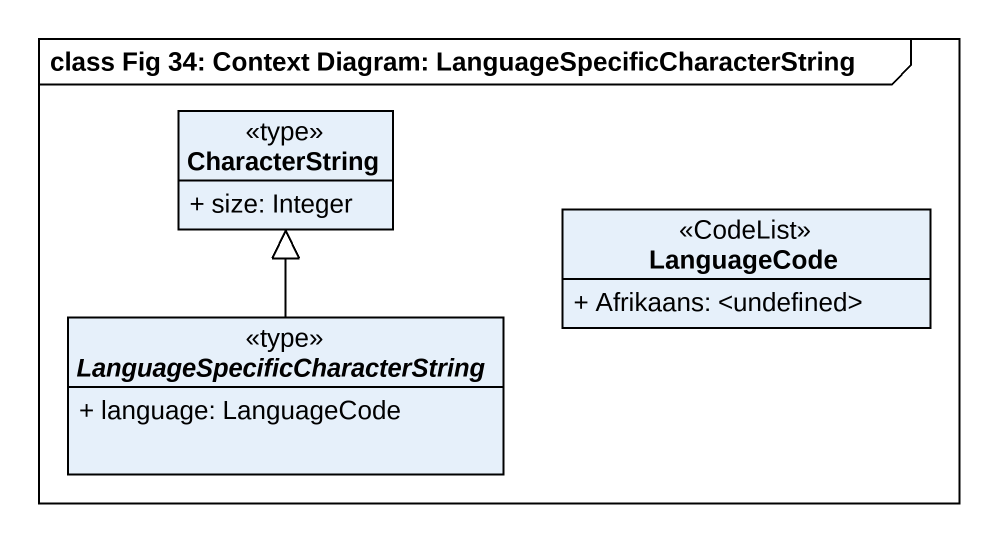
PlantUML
@startuml
mainframe class Fig 34: Context Diagram: LanguageSpecificCharacterString
hide circle
hide empty members
skinparam classAttributeIconSize 0
class CharacterString <<type>> {
  + size: Integer
}
class LanguageCode <<CodeList>> {
  + Afrikaans: <undefined>
}
abstract class "LanguageSpecificCharacterString" as LanguageSpecificCharacterStr <<type>> {
  + language: LanguageCode
}
LanguageSpecificCharacterStr -up-|> CharacterString
@enduml
